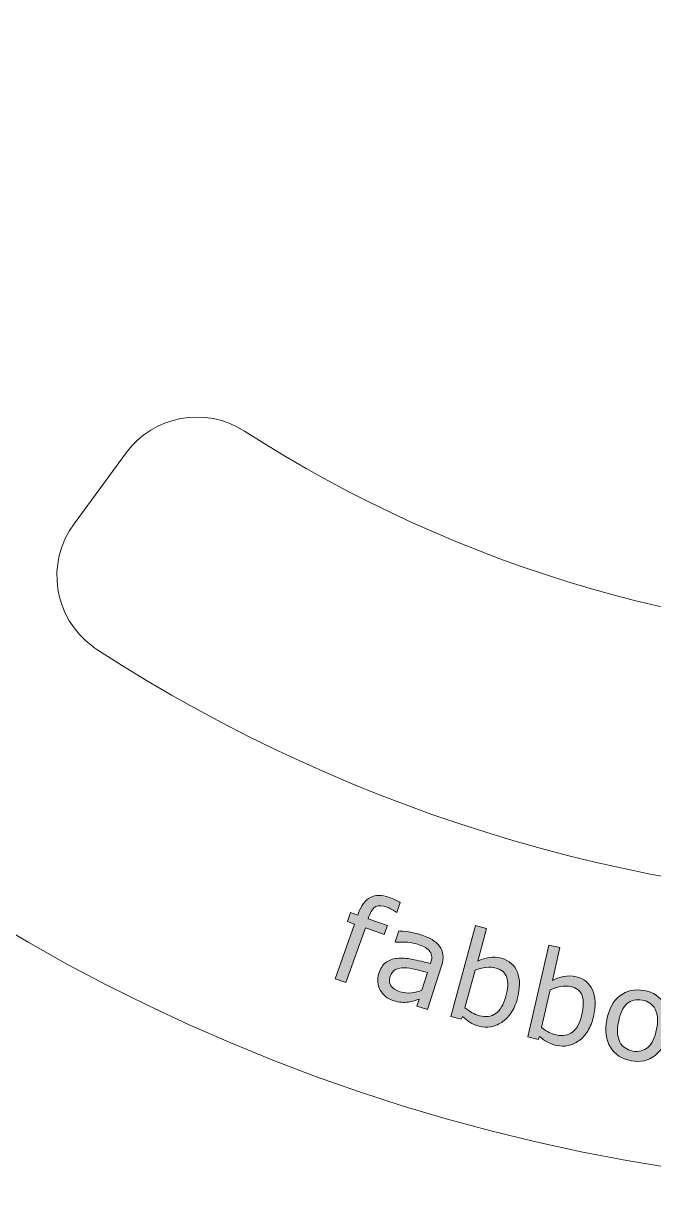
# Model space of a CAD drawing. Header units: inches. Extents: x -62 to 106, y -38 to 151.
# Drawn here: x 42.07 to 56.42, y 65.85 to 92.4 of the extents above; entities that cross this region are included whole.
import ezdxf

# ---------------------------------------------------------------- set-up
doc = ezdxf.new("R2010")
doc.units = ezdxf.units.IN
doc.header["$MEASUREMENT"] = 0
doc.layers.add('______', color=7, linetype='Continuous')
doc.layers.add('注釈', color=7, linetype='Continuous')

# ---------------------------------------------------------------- blocks, each defined once
blk = doc.blocks.new('block 2')
at = {"layer": '______', "lineweight": 0}
blk.add_open_spline([(105.832, 108.352), (105.832, 131.824), (86.804, 150.852), (63.332, 150.852), (39.859, 150.852), (20.832, 131.824), (20.832, 108.352), (20.832, 84.879), (39.859, 65.851), (63.332, 65.851), (86.804, 65.851), (105.832, 84.879), (105.832, 108.352), (105.832, 108.352), (105.832, 108.352), (105.832, 108.352)], degree=3, knots=[0, 0, 0, 0, 1, 1, 1, 2, 2, 2, 3, 3, 3, 4, 4, 4, 5, 5, 5, 5], dxfattribs=at)
blk = doc.blocks.new('block 4')
at = {"layer": '______', "lineweight": 0}
blk.add_open_spline([(43.221, 81.01), (42.566, 80.12), (42.757, 78.868), (43.647, 78.214), (43.678, 78.19), (43.711, 78.168), (43.744, 78.147)], degree=3, knots=[0, 0, 0, 0, 1, 1, 1, 2, 2, 2, 2], dxfattribs=at)
blk = doc.blocks.new('block 5')
at = {"layer": '______', "lineweight": 0}
blk.add_open_spline([(43.744, 78.147), (55.659, 70.42), (71.004, 70.42), (82.919, 78.147)], degree=3, dxfattribs=at)
blk = doc.blocks.new('block 6')
at = {"layer": '______', "lineweight": 0}
blk.add_lwpolyline([(44.408, 82.624), (43.221, 81.01)], dxfattribs=at)
blk = doc.blocks.new('block 10')
at = {"layer": '______', "lineweight": 0}
blk.add_open_spline([(47.101, 83.121), (56.987, 76.761), (69.676, 76.761), (79.562, 83.121)], degree=3, dxfattribs=at)
blk = doc.blocks.new('block 11')
at = {"layer": '______', "lineweight": 0}
blk.add_open_spline([(47.101, 83.121), (46.213, 83.692), (45.034, 83.474), (44.408, 82.624)], degree=3, dxfattribs=at)
blk = doc.blocks.new('block 200')
at = {"layer": '注釈'}
h = blk.add_hatch(color=7, dxfattribs=at)
h.dxf.hatch_style = 2
edge = h.paths.add_edge_path()
edge.add_spline(control_points=[(50.569, 72.164), (50.569, 72.164), (50.556, 72.169), (50.556, 72.169), (50.532, 72.186), (50.5, 72.207), (50.46, 72.23), (50.419, 72.254), (50.383, 72.272), (50.35, 72.283), (50.245, 72.32), (50.161, 72.324), (50.097, 72.295), (50.034, 72.265), (49.98, 72.19), (49.937, 72.068), (49.937, 72.068), (49.919, 72.019), (49.919, 72.019), (49.919, 72.019), (50.36, 71.863), (50.36, 71.863), (50.36, 71.863), (50.287, 71.658), (50.287, 71.658), (50.287, 71.658), (49.855, 71.811), (49.855, 71.811), (49.855, 71.811), (49.412, 70.566), (49.412, 70.566), (49.412, 70.566), (49.168, 70.653), (49.168, 70.653), (49.168, 70.653), (49.611, 71.898), (49.611, 71.898), (49.611, 71.898), (49.445, 71.957), (49.445, 71.957), (49.445, 71.957), (49.518, 72.162), (49.518, 72.162), (49.518, 72.162), (49.683, 72.103), (49.683, 72.103), (49.683, 72.103), (49.7, 72.151), (49.7, 72.151), (49.762, 72.324), (49.851, 72.441), (49.97, 72.503), (50.088, 72.564), (50.228, 72.566), (50.39, 72.509), (50.445, 72.489), (50.493, 72.469), (50.535, 72.448), (50.577, 72.428), (50.615, 72.408), (50.649, 72.388), (50.649, 72.388), (50.569, 72.164), (50.569, 72.164)], knot_values=[0, 0, 0, 0, 1, 1, 1, 2, 2, 2, 3, 3, 3, 4, 4, 4, 5, 5, 5, 6, 6, 6, 7, 7, 7, 8, 8, 8, 9, 9, 9, 10, 10, 10, 11, 11, 11, 12, 12, 12, 13, 13, 13, 14, 14, 14, 15, 15, 15, 16, 16, 16, 17, 17, 17, 18, 18, 18, 19, 19, 19, 20, 20, 20, 21, 21, 21, 21], degree=3, periodic=1)
h = blk.add_hatch(color=7, dxfattribs=at)
h.dxf.hatch_style = 2
edge = h.paths.add_edge_path()
edge.add_spline(control_points=[(51.273, 69.95), (51.273, 69.95), (51.027, 70.028), (51.027, 70.028), (51.027, 70.028), (51.077, 70.185), (51.077, 70.185), (51.05, 70.177), (51.014, 70.166), (50.968, 70.15), (50.923, 70.136), (50.88, 70.126), (50.84, 70.121), (50.792, 70.114), (50.739, 70.113), (50.682, 70.116), (50.624, 70.12), (50.56, 70.133), (50.488, 70.156), (50.356, 70.198), (50.258, 70.277), (50.194, 70.394), (50.13, 70.511), (50.119, 70.637), (50.162, 70.773), (50.198, 70.884), (50.25, 70.966), (50.32, 71.02), (50.389, 71.073), (50.475, 71.106), (50.575, 71.117), (50.677, 71.128), (50.793, 71.12), (50.923, 71.094), (51.053, 71.069), (51.19, 71.036), (51.336, 70.998), (51.336, 70.998), (51.348, 71.036), (51.348, 71.036), (51.366, 71.091), (51.371, 71.141), (51.363, 71.184), (51.355, 71.227), (51.336, 71.265), (51.306, 71.298), (51.277, 71.329), (51.24, 71.356), (51.193, 71.379), (51.146, 71.401), (51.096, 71.421), (51.043, 71.438), (50.978, 71.459), (50.903, 71.473), (50.818, 71.482), (50.732, 71.49), (50.642, 71.491), (50.547, 71.486), (50.547, 71.486), (50.534, 71.49), (50.534, 71.49), (50.534, 71.49), (50.614, 71.741), (50.614, 71.741), (50.666, 71.739), (50.74, 71.731), (50.837, 71.718), (50.933, 71.704), (51.025, 71.684), (51.114, 71.656), (51.217, 71.623), (51.304, 71.585), (51.375, 71.544), (51.446, 71.503), (51.503, 71.452), (51.546, 71.393), (51.588, 71.336), (51.614, 71.27), (51.622, 71.197), (51.631, 71.124), (51.62, 71.04), (51.59, 70.946), (51.59, 70.946), (51.273, 69.95), (51.273, 69.95)], knot_values=[0, 0, 0, 0, 1, 1, 1, 2, 2, 2, 3, 3, 3, 4, 4, 4, 5, 5, 5, 6, 6, 6, 7, 7, 7, 8, 8, 8, 9, 9, 9, 10, 10, 10, 11, 11, 11, 12, 12, 12, 13, 13, 13, 14, 14, 14, 15, 15, 15, 16, 16, 16, 17, 17, 17, 18, 18, 18, 19, 19, 19, 20, 20, 20, 21, 21, 21, 22, 22, 22, 23, 23, 23, 24, 24, 24, 25, 25, 25, 26, 26, 26, 27, 27, 27, 28, 28, 28, 28], degree=3, periodic=1)
edge = h.paths.add_edge_path()
edge.add_spline(control_points=[(51.142, 70.39), (51.142, 70.39), (51.273, 70.798), (51.273, 70.798), (51.195, 70.817), (51.105, 70.839), (51, 70.863), (50.895, 70.887), (50.811, 70.9), (50.746, 70.902), (50.668, 70.904), (50.601, 70.892), (50.544, 70.863), (50.486, 70.834), (50.446, 70.783), (50.422, 70.709), (50.396, 70.625), (50.401, 70.553), (50.438, 70.495), (50.475, 70.436), (50.546, 70.39), (50.65, 70.357), (50.737, 70.329), (50.821, 70.321), (50.904, 70.332), (50.986, 70.342), (51.066, 70.362), (51.142, 70.39)], knot_values=[0, 0, 0, 0, 1, 1, 1, 2, 2, 2, 3, 3, 3, 4, 4, 4, 5, 5, 5, 6, 6, 6, 7, 7, 7, 8, 8, 8, 9, 9, 9, 9], degree=3, periodic=1)
h = blk.add_hatch(color=7, dxfattribs=at)
h.dxf.hatch_style = 2
edge = h.paths.add_edge_path()
edge.add_spline(control_points=[(53.314, 70.191), (53.28, 70.067), (53.232, 69.96), (53.17, 69.87), (53.108, 69.78), (53.038, 69.71), (52.96, 69.659), (52.878, 69.606), (52.794, 69.572), (52.709, 69.558), (52.625, 69.543), (52.537, 69.548), (52.447, 69.573), (52.362, 69.596), (52.292, 69.626), (52.234, 69.663), (52.177, 69.7), (52.122, 69.744), (52.07, 69.795), (52.07, 69.795), (52.035, 69.73), (52.035, 69.73), (52.035, 69.73), (51.801, 69.794), (51.801, 69.794), (51.801, 69.794), (52.366, 71.862), (52.366, 71.862), (52.366, 71.862), (52.616, 71.794), (52.616, 71.794), (52.616, 71.794), (52.414, 71.055), (52.414, 71.055), (52.499, 71.093), (52.587, 71.12), (52.676, 71.135), (52.765, 71.151), (52.858, 71.145), (52.957, 71.118), (53.132, 71.07), (53.252, 70.965), (53.317, 70.803), (53.382, 70.64), (53.38, 70.436), (53.314, 70.191)], knot_values=[0, 0, 0, 0, 1, 1, 1, 2, 2, 2, 3, 3, 3, 4, 4, 4, 5, 5, 5, 6, 6, 6, 7, 7, 7, 8, 8, 8, 9, 9, 9, 10, 10, 10, 11, 11, 11, 12, 12, 12, 13, 13, 13, 14, 14, 14, 15, 15, 15, 15], degree=3, periodic=1)
edge = h.paths.add_edge_path()
edge.add_spline(control_points=[(53.054, 70.254), (53.102, 70.432), (53.11, 70.574), (53.077, 70.682), (53.043, 70.79), (52.961, 70.861), (52.831, 70.897), (52.758, 70.916), (52.68, 70.921), (52.597, 70.91), (52.514, 70.899), (52.434, 70.877), (52.356, 70.845), (52.356, 70.845), (52.124, 69.994), (52.124, 69.994), (52.186, 69.943), (52.241, 69.904), (52.289, 69.878), (52.337, 69.851), (52.392, 69.829), (52.457, 69.811), (52.596, 69.774), (52.717, 69.79), (52.82, 69.859), (52.923, 69.929), (53.001, 70.06), (53.054, 70.254)], knot_values=[0, 0, 0, 0, 1, 1, 1, 2, 2, 2, 3, 3, 3, 4, 4, 4, 5, 5, 5, 6, 6, 6, 7, 7, 7, 8, 8, 8, 9, 9, 9, 9], degree=3, periodic=1)
h = blk.add_hatch(color=7, dxfattribs=at)
h.dxf.hatch_style = 2
edge = h.paths.add_edge_path()
edge.add_spline(control_points=[(55.048, 69.789), (55.02, 69.663), (54.977, 69.554), (54.919, 69.462), (54.86, 69.37), (54.794, 69.297), (54.718, 69.242), (54.639, 69.186), (54.557, 69.149), (54.472, 69.131), (54.388, 69.113), (54.3, 69.114), (54.209, 69.135), (54.124, 69.154), (54.052, 69.181), (53.993, 69.216), (53.934, 69.25), (53.877, 69.292), (53.823, 69.34), (53.823, 69.34), (53.791, 69.273), (53.791, 69.273), (53.791, 69.273), (53.555, 69.327), (53.555, 69.327), (53.555, 69.327), (54.03, 71.418), (54.03, 71.418), (54.03, 71.418), (54.283, 71.361), (54.283, 71.361), (54.283, 71.361), (54.113, 70.614), (54.113, 70.614), (54.197, 70.655), (54.283, 70.686), (54.371, 70.705), (54.459, 70.724), (54.553, 70.722), (54.653, 70.7), (54.83, 70.66), (54.955, 70.56), (55.026, 70.4), (55.098, 70.241), (55.105, 70.037), (55.048, 69.789)], knot_values=[0, 0, 0, 0, 1, 1, 1, 2, 2, 2, 3, 3, 3, 4, 4, 4, 5, 5, 5, 6, 6, 6, 7, 7, 7, 8, 8, 8, 9, 9, 9, 10, 10, 10, 11, 11, 11, 12, 12, 12, 13, 13, 13, 14, 14, 14, 15, 15, 15, 15], degree=3, periodic=1)
edge = h.paths.add_edge_path()
edge.add_spline(control_points=[(54.787, 69.841), (54.827, 70.02), (54.829, 70.163), (54.791, 70.269), (54.753, 70.375), (54.667, 70.444), (54.536, 70.473), (54.462, 70.49), (54.385, 70.491), (54.302, 70.476), (54.22, 70.462), (54.14, 70.437), (54.065, 70.401), (54.065, 70.401), (53.869, 69.541), (53.869, 69.541), (53.933, 69.493), (53.99, 69.456), (54.038, 69.432), (54.087, 69.408), (54.144, 69.388), (54.209, 69.373), (54.349, 69.342), (54.469, 69.363), (54.569, 69.436), (54.67, 69.51), (54.742, 69.645), (54.787, 69.841)], knot_values=[0, 0, 0, 0, 1, 1, 1, 2, 2, 2, 3, 3, 3, 4, 4, 4, 5, 5, 5, 6, 6, 6, 7, 7, 7, 8, 8, 8, 9, 9, 9, 9], degree=3, periodic=1)
h = blk.add_hatch(color=7, dxfattribs=at)
h.dxf.hatch_style = 2
edge = h.paths.add_edge_path()
edge.add_spline(control_points=[(56.75, 69.457), (56.705, 69.211), (56.606, 69.027), (56.453, 68.908), (56.3, 68.788), (56.118, 68.748), (55.906, 68.787), (55.691, 68.826), (55.535, 68.929), (55.435, 69.095), (55.335, 69.261), (55.308, 69.467), (55.353, 69.714), (55.399, 69.961), (55.497, 70.144), (55.649, 70.264), (55.802, 70.384), (55.985, 70.424), (56.199, 70.385), (56.411, 70.346), (56.568, 70.243), (56.668, 70.077), (56.768, 69.911), (56.796, 69.704), (56.75, 69.457)], knot_values=[0, 0, 0, 0, 1, 1, 1, 2, 2, 2, 3, 3, 3, 4, 4, 4, 5, 5, 5, 6, 6, 6, 7, 7, 7, 8, 8, 8, 8], degree=3, periodic=1)
edge = h.paths.add_edge_path()
edge.add_spline(control_points=[(56.487, 69.505), (56.524, 69.702), (56.512, 69.854), (56.453, 69.964), (56.393, 70.073), (56.295, 70.141), (56.159, 70.166), (56.021, 70.191), (55.904, 70.163), (55.811, 70.082), (55.717, 70), (55.652, 69.862), (55.616, 69.666), (55.581, 69.476), (55.593, 69.325), (55.652, 69.213), (55.711, 69.101), (55.808, 69.032), (55.946, 69.007), (56.081, 68.982), (56.197, 69.011), (56.292, 69.094), (56.387, 69.177), (56.452, 69.314), (56.487, 69.505)], knot_values=[0, 0, 0, 0, 1, 1, 1, 2, 2, 2, 3, 3, 3, 4, 4, 4, 5, 5, 5, 6, 6, 6, 7, 7, 7, 8, 8, 8, 8], degree=3, periodic=1)
at = {"layer": '注釈', "lineweight": 0}
for points, knots in [([(50.569, 72.164), (50.569, 72.164), (50.556, 72.169), (50.556, 72.169), (50.532, 72.186), (50.5, 72.207), (50.46, 72.23), (50.419, 72.254), (50.383, 72.272), (50.35, 72.283), (50.245, 72.32), (50.161, 72.324), (50.097, 72.295), (50.034, 72.265), (49.98, 72.19), (49.937, 72.068), (49.937, 72.068), (49.919, 72.019), (49.919, 72.019), (49.919, 72.019), (50.36, 71.863), (50.36, 71.863), (50.36, 71.863), (50.287, 71.658), (50.287, 71.658), (50.287, 71.658), (49.855, 71.811), (49.855, 71.811), (49.855, 71.811), (49.412, 70.566), (49.412, 70.566), (49.412, 70.566), (49.168, 70.653), (49.168, 70.653), (49.168, 70.653), (49.611, 71.898), (49.611, 71.898), (49.611, 71.898), (49.445, 71.957), (49.445, 71.957), (49.445, 71.957), (49.518, 72.162), (49.518, 72.162), (49.518, 72.162), (49.683, 72.103), (49.683, 72.103), (49.683, 72.103), (49.7, 72.151), (49.7, 72.151), (49.762, 72.324), (49.851, 72.441), (49.97, 72.503), (50.088, 72.564), (50.228, 72.566), (50.39, 72.509), (50.445, 72.489), (50.493, 72.469), (50.535, 72.448), (50.577, 72.428), (50.615, 72.408), (50.649, 72.388), (50.649, 72.388), (50.569, 72.164), (50.569, 72.164)], [0, 0, 0, 0, 1, 1, 1, 2, 2, 2, 3, 3, 3, 4, 4, 4, 5, 5, 5, 6, 6, 6, 7, 7, 7, 8, 8, 8, 9, 9, 9, 10, 10, 10, 11, 11, 11, 12, 12, 12, 13, 13, 13, 14, 14, 14, 15, 15, 15, 16, 16, 16, 17, 17, 17, 18, 18, 18, 19, 19, 19, 20, 20, 20, 21, 21, 21, 21]), ([(51.273, 69.95), (51.273, 69.95), (51.027, 70.028), (51.027, 70.028), (51.027, 70.028), (51.077, 70.185), (51.077, 70.185), (51.05, 70.177), (51.014, 70.166), (50.968, 70.15), (50.923, 70.136), (50.88, 70.126), (50.84, 70.121), (50.792, 70.114), (50.739, 70.113), (50.682, 70.116), (50.624, 70.12), (50.56, 70.133), (50.488, 70.156), (50.356, 70.198), (50.258, 70.277), (50.194, 70.394), (50.13, 70.511), (50.119, 70.637), (50.162, 70.773), (50.198, 70.884), (50.25, 70.966), (50.32, 71.02), (50.389, 71.073), (50.475, 71.106), (50.575, 71.117), (50.677, 71.128), (50.793, 71.12), (50.923, 71.094), (51.053, 71.069), (51.19, 71.036), (51.336, 70.998), (51.336, 70.998), (51.348, 71.036), (51.348, 71.036), (51.366, 71.091), (51.371, 71.141), (51.363, 71.184), (51.355, 71.227), (51.336, 71.265), (51.306, 71.298), (51.277, 71.329), (51.24, 71.356), (51.193, 71.379), (51.146, 71.401), (51.096, 71.421), (51.043, 71.438), (50.978, 71.459), (50.903, 71.473), (50.818, 71.482), (50.732, 71.49), (50.642, 71.491), (50.547, 71.486), (50.547, 71.486), (50.534, 71.49), (50.534, 71.49), (50.534, 71.49), (50.614, 71.741), (50.614, 71.741), (50.666, 71.739), (50.74, 71.731), (50.837, 71.718), (50.933, 71.704), (51.025, 71.684), (51.114, 71.656), (51.217, 71.623), (51.304, 71.585), (51.375, 71.544), (51.446, 71.503), (51.503, 71.452), (51.546, 71.393), (51.588, 71.336), (51.614, 71.27), (51.622, 71.197), (51.631, 71.124), (51.62, 71.04), (51.59, 70.946), (51.59, 70.946), (51.273, 69.95), (51.273, 69.95)], [0, 0, 0, 0, 1, 1, 1, 2, 2, 2, 3, 3, 3, 4, 4, 4, 5, 5, 5, 6, 6, 6, 7, 7, 7, 8, 8, 8, 9, 9, 9, 10, 10, 10, 11, 11, 11, 12, 12, 12, 13, 13, 13, 14, 14, 14, 15, 15, 15, 16, 16, 16, 17, 17, 17, 18, 18, 18, 19, 19, 19, 20, 20, 20, 21, 21, 21, 22, 22, 22, 23, 23, 23, 24, 24, 24, 25, 25, 25, 26, 26, 26, 27, 27, 27, 28, 28, 28, 28]), ([(53.314, 70.191), (53.28, 70.067), (53.232, 69.96), (53.17, 69.87), (53.108, 69.78), (53.038, 69.71), (52.96, 69.659), (52.878, 69.606), (52.794, 69.572), (52.709, 69.558), (52.625, 69.543), (52.537, 69.548), (52.447, 69.573), (52.362, 69.596), (52.292, 69.626), (52.234, 69.663), (52.177, 69.7), (52.122, 69.744), (52.07, 69.795), (52.07, 69.795), (52.035, 69.73), (52.035, 69.73), (52.035, 69.73), (51.801, 69.794), (51.801, 69.794), (51.801, 69.794), (52.366, 71.862), (52.366, 71.862), (52.366, 71.862), (52.616, 71.794), (52.616, 71.794), (52.616, 71.794), (52.414, 71.055), (52.414, 71.055), (52.499, 71.093), (52.587, 71.12), (52.676, 71.135), (52.765, 71.151), (52.858, 71.145), (52.957, 71.118), (53.132, 71.07), (53.252, 70.965), (53.317, 70.803), (53.382, 70.64), (53.38, 70.436), (53.314, 70.191)], [0, 0, 0, 0, 1, 1, 1, 2, 2, 2, 3, 3, 3, 4, 4, 4, 5, 5, 5, 6, 6, 6, 7, 7, 7, 8, 8, 8, 9, 9, 9, 10, 10, 10, 11, 11, 11, 12, 12, 12, 13, 13, 13, 14, 14, 14, 15, 15, 15, 15]), ([(55.048, 69.789), (55.02, 69.663), (54.977, 69.554), (54.919, 69.462), (54.86, 69.37), (54.794, 69.297), (54.718, 69.242), (54.639, 69.186), (54.557, 69.149), (54.472, 69.131), (54.388, 69.113), (54.3, 69.114), (54.209, 69.135), (54.124, 69.154), (54.052, 69.181), (53.993, 69.216), (53.934, 69.25), (53.877, 69.292), (53.823, 69.34), (53.823, 69.34), (53.791, 69.273), (53.791, 69.273), (53.791, 69.273), (53.555, 69.327), (53.555, 69.327), (53.555, 69.327), (54.03, 71.418), (54.03, 71.418), (54.03, 71.418), (54.283, 71.361), (54.283, 71.361), (54.283, 71.361), (54.113, 70.614), (54.113, 70.614), (54.197, 70.655), (54.283, 70.686), (54.371, 70.705), (54.459, 70.724), (54.553, 70.722), (54.653, 70.7), (54.83, 70.66), (54.955, 70.56), (55.026, 70.4), (55.098, 70.241), (55.105, 70.037), (55.048, 69.789)], [0, 0, 0, 0, 1, 1, 1, 2, 2, 2, 3, 3, 3, 4, 4, 4, 5, 5, 5, 6, 6, 6, 7, 7, 7, 8, 8, 8, 9, 9, 9, 10, 10, 10, 11, 11, 11, 12, 12, 12, 13, 13, 13, 14, 14, 14, 15, 15, 15, 15]), ([(51.142, 70.39), (51.142, 70.39), (51.273, 70.798), (51.273, 70.798), (51.195, 70.817), (51.105, 70.839), (51, 70.863), (50.895, 70.887), (50.811, 70.9), (50.746, 70.902), (50.668, 70.904), (50.601, 70.892), (50.544, 70.863), (50.486, 70.834), (50.446, 70.783), (50.422, 70.709), (50.396, 70.625), (50.401, 70.553), (50.438, 70.495), (50.475, 70.436), (50.546, 70.39), (50.65, 70.357), (50.737, 70.329), (50.821, 70.321), (50.904, 70.332), (50.986, 70.342), (51.066, 70.362), (51.142, 70.39)], [0, 0, 0, 0, 1, 1, 1, 2, 2, 2, 3, 3, 3, 4, 4, 4, 5, 5, 5, 6, 6, 6, 7, 7, 7, 8, 8, 8, 9, 9, 9, 9]), ([(53.054, 70.254), (53.102, 70.432), (53.11, 70.574), (53.077, 70.682), (53.043, 70.79), (52.961, 70.861), (52.831, 70.897), (52.758, 70.916), (52.68, 70.921), (52.597, 70.91), (52.514, 70.899), (52.434, 70.877), (52.356, 70.845), (52.356, 70.845), (52.124, 69.994), (52.124, 69.994), (52.186, 69.943), (52.241, 69.904), (52.289, 69.878), (52.337, 69.851), (52.392, 69.829), (52.457, 69.811), (52.596, 69.774), (52.717, 69.79), (52.82, 69.859), (52.923, 69.929), (53.001, 70.06), (53.054, 70.254)], [0, 0, 0, 0, 1, 1, 1, 2, 2, 2, 3, 3, 3, 4, 4, 4, 5, 5, 5, 6, 6, 6, 7, 7, 7, 8, 8, 8, 9, 9, 9, 9]), ([(54.787, 69.841), (54.827, 70.02), (54.829, 70.163), (54.791, 70.269), (54.753, 70.375), (54.667, 70.444), (54.536, 70.473), (54.462, 70.49), (54.385, 70.491), (54.302, 70.476), (54.22, 70.462), (54.14, 70.437), (54.065, 70.401), (54.065, 70.401), (53.869, 69.541), (53.869, 69.541), (53.933, 69.493), (53.99, 69.456), (54.038, 69.432), (54.087, 69.408), (54.144, 69.388), (54.209, 69.373), (54.349, 69.342), (54.469, 69.363), (54.569, 69.436), (54.67, 69.51), (54.742, 69.645), (54.787, 69.841)], [0, 0, 0, 0, 1, 1, 1, 2, 2, 2, 3, 3, 3, 4, 4, 4, 5, 5, 5, 6, 6, 6, 7, 7, 7, 8, 8, 8, 9, 9, 9, 9]), ([(56.75, 69.457), (56.705, 69.211), (56.606, 69.027), (56.453, 68.908), (56.3, 68.788), (56.118, 68.748), (55.906, 68.787), (55.691, 68.826), (55.535, 68.929), (55.435, 69.095), (55.335, 69.261), (55.308, 69.467), (55.353, 69.714), (55.399, 69.961), (55.497, 70.144), (55.649, 70.264), (55.802, 70.384), (55.985, 70.424), (56.199, 70.385), (56.411, 70.346), (56.568, 70.243), (56.668, 70.077), (56.768, 69.911), (56.796, 69.704), (56.75, 69.457)], [0, 0, 0, 0, 1, 1, 1, 2, 2, 2, 3, 3, 3, 4, 4, 4, 5, 5, 5, 6, 6, 6, 7, 7, 7, 8, 8, 8, 8]), ([(56.487, 69.505), (56.524, 69.702), (56.512, 69.854), (56.453, 69.964), (56.393, 70.073), (56.295, 70.141), (56.159, 70.166), (56.021, 70.191), (55.904, 70.163), (55.811, 70.082), (55.717, 70), (55.652, 69.862), (55.616, 69.666), (55.581, 69.476), (55.593, 69.325), (55.652, 69.213), (55.711, 69.101), (55.808, 69.032), (55.946, 69.007), (56.081, 68.982), (56.197, 69.011), (56.292, 69.094), (56.387, 69.177), (56.452, 69.314), (56.487, 69.505)], [0, 0, 0, 0, 1, 1, 1, 2, 2, 2, 3, 3, 3, 4, 4, 4, 5, 5, 5, 6, 6, 6, 7, 7, 7, 8, 8, 8, 8])]:
    blk.add_open_spline(points, degree=3, knots=knots, dxfattribs=at)

msp = doc.modelspace()

# ---------------------------------------------------------------- block references
at = {"layer": '______'}
for name in ['block 2', 'block 11', 'block 10', 'block 6', 'block 4', 'block 5']:
    msp.add_blockref(name, (0, 0), dxfattribs=at)
at = {"layer": '注釈'}
msp.add_blockref('block 200', (0, 0), dxfattribs=at)

doc.saveas('drawing.dxf')
